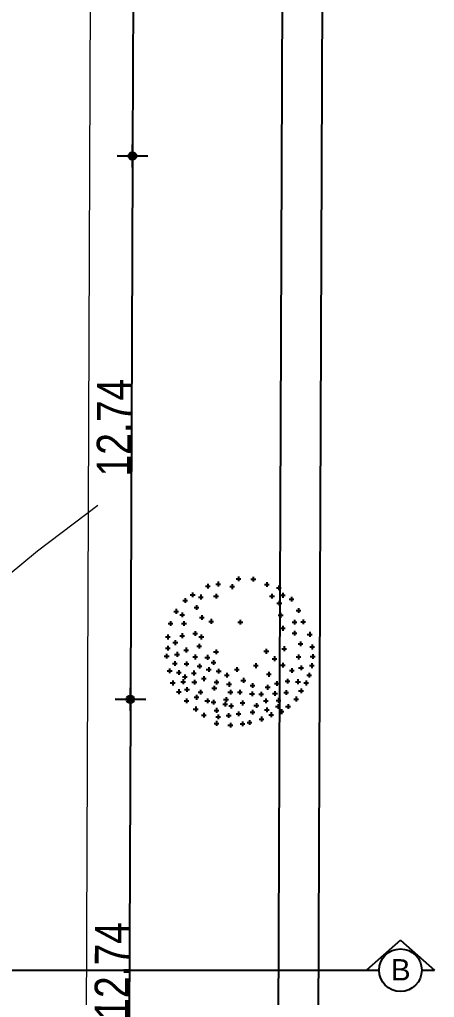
# Model space of a CAD drawing. Header units: inches. Extents: x 203 to 1065, y -1127 to 921.
# Drawn here: x 806.16 to 815.88, y 750.2 to 773.13 of the extents above; entities that cross this region are included whole.
import ezdxf

# ---------------------------------------------------------------- set-up
doc = ezdxf.new("R2010")
doc.units = ezdxf.units.IN
doc.header["$MEASUREMENT"] = 0
doc.header["$PDMODE"] = 35
for name, color, linetype in [('calle', 3, 'Continuous'), ('COTAS', 7, 'Continuous'), ('CURVAS', 32, 'Continuous'), ('P-035', 3, 'Continuous'), ('Vegetación', 102, 'Continuous')]:
    doc.layers.add(name, color=color, linetype=linetype)
doc.styles.add('COVINFUNSAN', font='arial.ttf', dxfattribs={"height": 0.5})
doc.styles.add('TECHNICLITE', font='techl___.ttf')
doc.dimstyles.new('1-100', dxfattribs={"dimscale": 0, "dimtxt": 0.09, "dimasz": 0.03, "dimexe": 0.12, "dimexo": 0.2, "dimgap": 0.005, "dimtad": 3, "dimzin": 0, "dimdsep": 46, "dimtxsty": 'TECHNICLITE', "dimblk1": 'COTA', "dimblk2": 'COTA', "dimsah": 1, "dimcen": 2.5, "dimse1": 1, "dimse2": 1, "dimclrd": 7, "dimclre": 7, "dimclrt": 7, "dimadec": 0, "dimazin": 0, "dimtfac": 1, "dimtdec": 6, "dimtmove": 2, "dimatfit": 3, "dimldrblk": 'COTA', "dimfxl": 1, "dimtolj": 1, "dimtzin": 0, "dimarcsym": 0})

# ---------------------------------------------------------------- blocks, each defined once
blk = doc.blocks.new('RB13')
for p, q in [((-0.09496, 0.49383), (-0.09496, 0.46267)), ((0.00127, 0.49667), (0.00127, 0.4655)), ((0.01685, 0.48108), (-0.01432, 0.48108)), ((-0.07937, 0.47825), (-0.11054, 0.47825)), ((-0.18269, 0.45983), (-0.18269, 0.42867)), ((0.13428, 0.46267), (0.13428, 0.4315)), ((0.14987, 0.44708), (0.1187, 0.44708)), ((0.2022, 0.4485), (0.2022, 0.41733)), ((-0.16711, 0.44425), (-0.19827, 0.44425)), ((0.04372, 0.44567), (0.04372, 0.4145)), ((-0.26193, 0.43717), (-0.26193, 0.406)), ((0.0593, 0.43008), (0.02814, 0.43008)), ((0.21779, 0.43292), (0.18662, 0.43292)), ((-0.24635, 0.42158), (-0.27752, 0.42158)), ((0.30126, 0.39183), (0.30126, 0.36066)), ((-0.2874, 0.389), (-0.2874, 0.35783)), ((-0.21665, 0.38333), (-0.21665, 0.35216)), ((0.14843, 0.38333), (0.14843, 0.35216)), ((0.24749, 0.37767), (0.24749, 0.3465)), ((-0.27182, 0.37342), (-0.30299, 0.37342)), ((0.31684, 0.37625), (0.28567, 0.37625)), ((-0.20107, 0.36775), (-0.23223, 0.36775)), ((0.16402, 0.36775), (0.13285, 0.36775)), ((-0.34401, 0.3635), (-0.34401, 0.33233)), ((0.26307, 0.36208), (0.2319, 0.36208)), ((0.34937, 0.355), (0.34937, 0.32383)), ((-0.32842, 0.34791), (-0.35959, 0.34791)), ((0.36495, 0.33941), (0.33379, 0.33941)), ((-0.26476, 0.338), (-0.26476, 0.30683)), ((-0.24918, 0.32241), (-0.28035, 0.32241)), ((0.27579, 0.30966), (0.27579, 0.2785)), ((0.29137, 0.29408), (0.2602, 0.29408)), ((-0.38929, 0.28983), (-0.38929, 0.25866)), ((0.4088, 0.28416), (0.4088, 0.253)), ((-0.3737, 0.27425), (-0.40487, 0.27425)), ((0.42439, 0.26858), (0.39322, 0.26858)), ((-0.27325, 0.25866), (-0.27325, 0.22749)), ((0.36918, 0.2615), (0.36918, 0.23033)), ((-0.25767, 0.24308), (-0.28884, 0.24308)), ((0.24183, 0.2445), (0.24183, 0.21333)), ((0.38476, 0.24591), (0.3536, 0.24591)), ((0.25741, 0.22891), (0.22624, 0.22891)), ((0.17956, 0.21899), (0.17956, 0.18783)), ((-0.42042, 0.21616), (-0.42042, 0.18499)), ((-0.36382, 0.21333), (-0.36382, 0.18216)), ((-0.01005, 0.21333), (-0.01005, 0.18216)), ((0.35786, 0.20483), (0.35786, 0.17366)), ((0.44559, 0.20483), (0.44559, 0.17366)), ((-0.40483, 0.20058), (-0.436, 0.20058)), ((0.19515, 0.20341), (0.16398, 0.20341)), ((-0.34823, 0.19774), (-0.3794, 0.19774)), ((0.00553, 0.19774), (-0.02564, 0.19774)), ((0.37344, 0.18924), (0.34228, 0.18924)), ((0.46118, 0.18924), (0.43001, 0.18924)), ((-0.2874, 0.17366), (-0.2874, 0.14249)), ((-0.27182, 0.15808), (-0.30299, 0.15808)), ((-0.36382, 0.14249), (-0.36382, 0.11133)), ((0.28428, 0.13966), (0.28428, 0.10849)), ((-0.46287, 0.13399), (-0.46287, 0.10282)), ((-0.34823, 0.12691), (-0.3794, 0.12691)), ((0.29986, 0.12408), (0.26869, 0.12408)), ((0.36918, 0.12549), (0.36918, 0.09432)), ((-0.44729, 0.11841), (-0.47845, 0.11841)), ((0.24466, 0.11699), (0.24466, 0.08582)), ((0.46257, 0.11699), (0.46257, 0.08582)), ((0.38476, 0.10991), (0.3536, 0.10991)), ((0.26024, 0.10141), (0.22907, 0.10141)), ((0.47816, 0.10141), (0.44699, 0.10141)), ((0.41446, 0.08016), (0.41446, 0.04899)), ((-0.40344, 0.07166), (-0.40344, 0.04049)), ((0.43005, 0.06457), (0.39888, 0.06457)), ((0.25881, 0.05749), (0.25881, 0.02632)), ((-0.47985, 0.05182), (-0.47985, 0.02066)), ((-0.38785, 0.05607), (-0.41902, 0.05607)), ((-0.29589, 0.04049), (-0.29589, 0.00932)), ((0.27439, 0.04191), (0.24322, 0.04191)), ((0.46257, 0.04332), (0.46257, 0.01216)), ((-0.46427, 0.03624), (-0.49543, 0.03624)), ((0.34371, 0.03199), (0.34371, 0.00082)), ((0.47816, 0.02774), (0.44699, 0.02774)), ((-0.28031, 0.02491), (-0.31148, 0.02491)), ((-0.17986, 0.02349), (-0.17986, -0.00768)), ((0.14843, 0.02066), (0.14843, -0.01051)), ((0.35929, 0.01641), (0.32813, 0.01641)), ((-0.16428, 0.00791), (-0.19544, 0.00791)), ((0.16402, 0.00507), (0.13285, 0.00507)), ((0.40314, 0.00366), (0.40314, -0.02751)), ((-0.48268, -0.01051), (-0.48268, -0.04168)), ((0.41873, -0.01193), (0.38756, -0.01193)), ((0.47106, -0.00768), (0.47106, -0.03885)), ((-0.38929, -0.01334), (-0.38929, -0.04451)), ((0.20503, -0.01618), (0.20503, -0.04735)), ((0.28428, -0.01334), (0.28428, -0.04451)), ((-0.23363, -0.02468), (-0.23363, -0.05585)), ((0.48665, -0.02326), (0.45548, -0.02326)), ((-0.4671, -0.02609), (-0.49826, -0.02609)), ((-0.3737, -0.02893), (-0.40487, -0.02893)), ((0.22062, -0.03176), (0.18945, -0.03176)), ((0.29986, -0.02893), (0.26869, -0.02893)), ((-0.21805, -0.04026), (-0.24922, -0.04026)), ((0.16541, -0.05018), (0.16541, -0.08135)), ((0.41729, -0.05585), (0.41729, -0.08701)), ((0.34088, -0.05868), (0.34088, -0.08985)), ((-0.47702, -0.07001), (-0.47702, -0.10118)), ((-0.2874, -0.06718), (-0.2874, -0.09835)), ((-0.11194, -0.07001), (-0.11194, -0.10118)), ((0.181, -0.06576), (0.14983, -0.06576)), ((0.25598, -0.07285), (0.25598, -0.10401)), ((0.35646, -0.07426), (0.3253, -0.07426)), ((0.43288, -0.07143), (0.40171, -0.07143)), ((-0.27182, -0.08276), (-0.30299, -0.08276)), ((-0.46144, -0.0856), (-0.4926, -0.0856)), ((-0.40627, -0.08418), (-0.40627, -0.11535)), ((-0.09635, -0.0856), (-0.12752, -0.0856)), ((0.27156, -0.08843), (0.24039, -0.08843)), ((0.01259, -0.09551), (0.01259, -0.12668)), ((0.19654, -0.09551), (0.19654, -0.12668)), ((-0.39068, -0.09976), (-0.42185, -0.09976)), ((-0.34684, -0.10118), (-0.34684, -0.13235)), ((0.13145, -0.10685), (0.13145, -0.13801)), ((0.45125, -0.10401), (0.45125, -0.13518)), ((0.02817, -0.1111), (-0.003, -0.1111)), ((0.21213, -0.1111), (0.18096, -0.1111)), ((-0.33125, -0.11676), (-0.36242, -0.11676)), ((0.29277, -0.11818), (0.29277, -0.14935)), ((0.39182, -0.11535), (0.39182, -0.14651)), ((0.46684, -0.1196), (0.43567, -0.1196)), ((-0.19684, -0.12668), (-0.19684, -0.15785)), ((0.14704, -0.12243), (0.11587, -0.12243)), ((-0.46004, -0.13235), (-0.46004, -0.16352)), ((0.07768, -0.13235), (0.07768, -0.16352)), ((0.30835, -0.13376), (0.27718, -0.13376)), ((0.40741, -0.13093), (0.37624, -0.13093)), ((-0.18126, -0.14226), (-0.21242, -0.14226)), ((0.3522, -0.14368), (0.3522, -0.17485)), ((-0.44446, -0.14793), (-0.47562, -0.14793)), ((0.09326, -0.14793), (0.0621, -0.14793)), ((0.22768, -0.15501), (0.22768, -0.18618)), ((0.36778, -0.15926), (0.33662, -0.15926)), ((-0.31853, -0.17202), (-0.31853, -0.20318)), ((-0.02986, -0.16635), (-0.02986, -0.19752)), ((0.24326, -0.1706), (0.21209, -0.1706)), ((-0.38646, -0.17485), (-0.38646, -0.20602)), ((0.1456, -0.17768), (0.1456, -0.20885)), ((0.28994, -0.17768), (0.28994, -0.20885)), ((0.36352, -0.17485), (0.36352, -0.20602)), ((-0.44023, -0.18335), (-0.44023, -0.21452)), ((-0.01428, -0.18193), (-0.04545, -0.18193)), ((0.43144, -0.18335), (0.43144, -0.21452)), ((-0.37087, -0.19043), (-0.40204, -0.19043)), ((-0.30295, -0.1876), (-0.33412, -0.1876)), ((-0.24778, -0.18618), (-0.24778, -0.21735)), ((0.3791, -0.19043), (0.34794, -0.19043)), ((0.06353, -0.19185), (0.06353, -0.22302)), ((0.16119, -0.19327), (0.13002, -0.19327)), ((0.30552, -0.19327), (0.27435, -0.19327)), ((-0.42465, -0.19893), (-0.45581, -0.19893)), ((-0.2322, -0.20177), (-0.26337, -0.20177)), ((-0.0893, -0.20035), (-0.0893, -0.23152)), ((0.44703, -0.19893), (0.41586, -0.19893)), ((0.07911, -0.20743), (0.04795, -0.20743)), ((-0.18835, -0.21168), (-0.18835, -0.24285)), ((-0.07371, -0.21593), (-0.10488, -0.21593)), ((0.15975, -0.21735), (0.15975, -0.24852)), ((-0.17277, -0.22727), (-0.20393, -0.22727)), ((0.33805, -0.22585), (0.33805, -0.25702)), ((-0.40627, -0.23435), (-0.40627, -0.26552)), ((0.17534, -0.23293), (0.14417, -0.23293)), ((0.35363, -0.24143), (0.32247, -0.24143)), ((0.39182, -0.24002), (0.39182, -0.27118)), ((-0.31004, -0.24568), (-0.31004, -0.27685)), ((-0.00722, -0.24285), (-0.00722, -0.27402)), ((0.05504, -0.24285), (0.05504, -0.27402)), ((0.25032, -0.24285), (0.25032, -0.27402)), ((-0.39068, -0.24993), (-0.42185, -0.24993)), ((-0.23646, -0.25135), (-0.23646, -0.28252)), ((-0.08647, -0.25418), (-0.08647, -0.28535)), ((-0.29446, -0.26127), (-0.32563, -0.26127)), ((-0.1459, -0.25702), (-0.1459, -0.28818)), ((0.00836, -0.25843), (-0.02281, -0.25843)), ((0.07062, -0.25843), (0.03946, -0.25843)), ((0.2659, -0.25843), (0.23473, -0.25843)), ((0.40741, -0.2556), (0.37624, -0.2556)), ((-0.22088, -0.26693), (-0.25205, -0.26693)), ((-0.13031, -0.2726), (-0.16148, -0.2726)), ((-0.07088, -0.26977), (-0.10205, -0.26977)), ((0.27579, -0.27685), (0.27579, -0.30802)), ((-0.37514, -0.28818), (-0.37514, -0.31935)), ((0.08334, -0.29102), (0.08334, -0.32219)), ((0.29137, -0.29243), (0.2602, -0.29243)), ((-0.2591, -0.29669), (-0.2591, -0.32785)), ((-0.17703, -0.29952), (-0.17703, -0.33069)), ((0.20503, -0.29952), (0.20503, -0.33069)), ((0.34088, -0.29952), (0.34088, -0.33069)), ((-0.35955, -0.30377), (-0.39072, -0.30377)), ((-0.24352, -0.31227), (-0.27469, -0.31227)), ((0.09892, -0.3066), (0.06776, -0.3066)), ((0.16541, -0.30802), (0.16541, -0.33919)), ((-0.16145, -0.3151), (-0.19261, -0.3151)), ((-0.0242, -0.31369), (-0.0242, -0.34485)), ((0.22062, -0.3151), (0.18945, -0.3151)), ((0.35646, -0.3151), (0.3253, -0.3151)), ((0.089, -0.32219), (0.089, -0.35335)), ((0.181, -0.3236), (0.14983, -0.3236)), ((-0.11477, -0.33069), (-0.11477, -0.36185)), ((-0.00862, -0.32927), (-0.03979, -0.32927)), ((-0.32136, -0.33635), (-0.32136, -0.36752)), ((-0.25627, -0.33635), (-0.25627, -0.36752)), ((0.04938, -0.33352), (0.04938, -0.36469)), ((0.10458, -0.33777), (0.07342, -0.33777)), ((-0.09918, -0.34627), (-0.13035, -0.34627)), ((0.06496, -0.3491), (0.0338, -0.3491)), ((-0.30578, -0.35194), (-0.33695, -0.35194)), ((-0.24069, -0.35194), (-0.27186, -0.35194)), ((0.28145, -0.35335), (0.28145, -0.38452)), ((-0.18269, -0.35902), (-0.18269, -0.39019)), ((0.1456, -0.36185), (0.1456, -0.39302)), ((0.29703, -0.36894), (0.26586, -0.36894)), ((-0.27891, -0.37035), (-0.27891, -0.40152)), ((-0.16711, -0.3746), (-0.19827, -0.3746)), ((-0.0893, -0.37319), (-0.0893, -0.40435)), ((0.16119, -0.37744), (0.13002, -0.37744)), ((-0.26333, -0.38594), (-0.2945, -0.38594)), ((-0.07371, -0.38877), (-0.10488, -0.38877)), ((0.00127, -0.38452), (0.00127, -0.41569)), ((-0.21099, -0.39019), (-0.21099, -0.42135)), ((0.22768, -0.39302), (0.22768, -0.42419)), ((0.01685, -0.4001), (-0.01432, -0.4001)), ((0.06636, -0.39585), (0.06636, -0.42702)), ((-0.19541, -0.40577), (-0.22657, -0.40577)), ((0.13428, -0.40435), (0.13428, -0.43552)), ((0.08194, -0.41144), (0.05078, -0.41144)), ((0.24326, -0.4086), (0.21209, -0.4086)), ((-0.14873, -0.41852), (-0.14873, -0.44969)), ((0.14987, -0.41994), (0.1187, -0.41994)), ((-0.13314, -0.43411), (-0.16431, -0.43411)), ((-0.06949, -0.44119), (-0.06949, -0.47236)), ((-0.0242, -0.44969), (-0.0242, -0.48086)), ((0.1456, -0.44686), (0.1456, -0.47802)), ((-0.0539, -0.45677), (-0.08507, -0.45677)), ((0.05504, -0.45819), (0.05504, -0.48936)), ((-0.00862, -0.46527), (-0.03979, -0.46527)), ((0.16119, -0.46244), (0.13002, -0.46244)), ((0.07062, -0.47377), (0.03946, -0.47377))]:
    blk.add_line(p, q)
blk = doc.blocks.new('52312494')
at = {"xscale": 10, "zscale": 10}
blk.add_blockref('RB13', (0.0764, -0.0469), dxfattribs=at)
blk = doc.blocks.new('ARBOL39')
at = {"xscale": 0.15, "yscale": 1.5, "zscale": 0.15}
blk.add_blockref('52312494', (0, 0), dxfattribs=at)
blk = doc.blocks.new('COTA')
h = blk.add_hatch(color=256)
edge = h.paths.add_edge_path()
edge.add_arc((0, 0), 0.5, 0, 360)
for p, q in [((0, 2), (0, -2)), ((-1.5, 0), (1.5, 0))]:
    blk.add_line(p, q)
blk.add_circle((0, 0), 0.5)
blk = doc.blocks.new('*D91')
at = {"layer": 'COTAS', "color": 7, "lineweight": -2, "transparency": 16777216}
blk.add_line((808.837, 778.705), (808.804, 770.111), dxfattribs=at)
at = {"layer": 'Defpoints', "color": 0, "transparency": 16777216}
for p in [(805.84, 778.897), (805.805, 769.942), (808.803, 769.931)]:
    blk.add_point(p, dxfattribs=at)
at = {"layer": 'COTAS', "color": 7, "lineweight": -2, "transparency": 16777216, "xscale": 0.18, "yscale": 0.18, "zscale": 0.18}
for p, rotation in [((808.838, 778.885), 89.7797954084303), ((808.803, 769.931), 269.7797954084303)]:
    blk.add_blockref('COTA', p, dxfattribs=dict(at, rotation=rotation))
at = {"layer": 'COTAS', "color": 7, "transparency": 16777216, "insert": (808.405, 774.41), "char_height": 0.8, "attachment_point": 5, "rotation": 89.7798, "style": 'TECHNICLITE'}
blk.add_mtext('\\A1;8.96', dxfattribs=at)
blk = doc.blocks.new('*D92')
at = {"layer": 'COTAS', "color": 7, "lineweight": -2, "transparency": 16777216}
blk.add_line((808.803, 769.751), (808.755, 757.373), dxfattribs=at)
at = {"layer": 'Defpoints', "color": 0, "transparency": 16777216}
for p in [(805.805, 769.942), (805.757, 757.204), (808.754, 757.193)]:
    blk.add_point(p, dxfattribs=at)
at = {"layer": 'COTAS', "color": 7, "lineweight": -2, "transparency": 16777216, "xscale": 0.18, "yscale": 0.18, "zscale": 0.18}
for p, rotation in [((808.803, 769.931), 89.7797954084299), ((808.754, 757.193), 269.7797954084299)]:
    blk.add_blockref('COTA', p, dxfattribs=dict(at, rotation=rotation))
at = {"layer": 'COTAS', "color": 7, "transparency": 16777216, "insert": (808.368, 763.563), "char_height": 0.8, "attachment_point": 5, "rotation": 89.7798, "style": 'TECHNICLITE'}
blk.add_mtext('\\A1;12.74', dxfattribs=at)
blk = doc.blocks.new('*D93')
at = {"layer": 'COTAS', "color": 7, "lineweight": -2, "transparency": 16777216}
blk.add_line((808.754, 757.013), (808.706, 744.635), dxfattribs=at)
at = {"layer": 'Defpoints', "color": 0, "transparency": 16777216}
for p in [(805.757, 757.204), (805.708, 744.467), (808.705, 744.455)]:
    blk.add_point(p, dxfattribs=at)
at = {"layer": 'COTAS', "color": 7, "lineweight": -2, "transparency": 16777216, "xscale": 0.18, "yscale": 0.18, "zscale": 0.18}
for p, rotation in [((808.754, 757.193), 89.7797954084304), ((808.705, 744.455), 269.7797954084304)]:
    blk.add_blockref('COTA', p, dxfattribs=dict(at, rotation=rotation))
at = {"layer": 'COTAS', "color": 7, "transparency": 16777216, "insert": (808.319, 750.826), "char_height": 0.8, "attachment_point": 5, "rotation": 89.7798, "style": 'TECHNICLITE'}
blk.add_mtext('\\A1;12.74', dxfattribs=at)
blk = doc.blocks.new('*D118')
at = {"layer": 'COTAS', "color": 7, "lineweight": -2, "transparency": 16777216}
blk.add_line((812.712, 632.301), (813.357, 800.224), dxfattribs=at)
at = {"layer": 'Defpoints', "color": 0, "transparency": 16777216}
for p in [(807.203, 800.428), (813.358, 800.404), (806.556, 632.145)]:
    blk.add_point(p, dxfattribs=at)
at = {"layer": 'COTAS', "color": 7, "lineweight": -2, "transparency": 16777216, "xscale": 0.18, "yscale": 0.18, "zscale": 0.18}
for p, rotation in [((813.358, 800.404), 89.77979540843003), ((812.711, 632.121), 269.7797954084301)]:
    blk.add_blockref('COTA', p, dxfattribs=dict(at, rotation=rotation))
at = {"layer": 'COTAS', "color": 7, "transparency": 16777216, "insert": (812.62, 716.264), "char_height": 0.8, "attachment_point": 5, "rotation": 89.7798, "style": 'TECHNICLITE'}
blk.add_mtext('\\A1;168.28', dxfattribs=at)

msp = doc.modelspace()

# ---------------------------------------------------------------- linework, layer by layer
at = {"layer": 'calle', "color": 4}
msp.add_line((811.795, 637.124), (812.396, 793.552), dxfattribs=at)
at = {"layer": 'COTAS', "color": 8}
for p, q in [((815.085, 751.545), (814.287, 750.842)), ((815.085, 751.545), (814.287, 750.842)), ((815.085, 751.545), (815.883, 750.842)), ((815.085, 751.545), (815.883, 750.842)), ((815.585, 750.842), (815.883, 750.842))]:
    msp.add_line(p, q, dxfattribs=at)
at = {"layer": 'COTAS', "color": 8, "linetype": 'ByBlock'}
for p in [(743.009, 750.842), (814.287, 750.842)]:
    msp.add_line(p, (814.585, 750.842), dxfattribs=at)
at = {"layer": 'COTAS', "color": 8}
msp.add_circle((815.085, 750.842), 0.5, dxfattribs=at)
msp.add_circle((815.085, 750.842), 0.5, dxfattribs=at)
at = {"layer": 'CURVAS', "lineweight": 0}
msp.add_lwpolyline([(804.64, 759.009), (805.241, 759.569), (806.575, 760.678), (807.992, 761.744)], dxfattribs=at)
at = {"layer": 'P-035', "color": 3, "lineweight": 0}
msp.add_line((807.295, 637.142), (807.9, 794.539), dxfattribs=at)

# ---------------------------------------------------------------- block references
at = {"layer": 'Vegetación', "xscale": -2.39420562439072, "yscale": 2.39420562439072, "zscale": 2.39420562439072}
msp.add_blockref('ARBOL39', (811.323, 758.459), dxfattribs=at)

# ---------------------------------------------------------------- texts
at = {"layer": 'COTAS', "color": 8, "style": 'COVINFUNSAN'}
msp.add_text('B', height=0.5, dxfattribs=at).set_placement((814.859, 750.602))

# ---------------------------------------------------------------- dimensions: what is measured, and where the dimension line sits
at = {"layer": 'COTAS'}
for p1, p2, distance, picture, middle in [((806.556, 632.145), (807.203, 800.428), -6.155, '*D118', (812.62, 716.264)), ((805.8399, 778.897), (805.8055, 769.9421), 2.9978, '*D91', (808.4049, 774.4096)), ((805.805, 769.942), (805.757, 757.204), 2.998, '*D92', (808.368, 763.563)), ((805.757, 757.204), (805.708, 744.467), 2.998, '*D93', (808.319, 750.826))]:
    dim = msp.add_aligned_dim(p1=p1, p2=p2, distance=distance, dimstyle='1-100', override={"dimscale": 1, "dimtxt": 0.8, "dimasz": 0.18}, dxfattribs=at)
    dim.commit()
    dim.dimension.update_dxf_attribs({"geometry": picture, "text_midpoint": middle})

doc.saveas('drawing.dxf')
